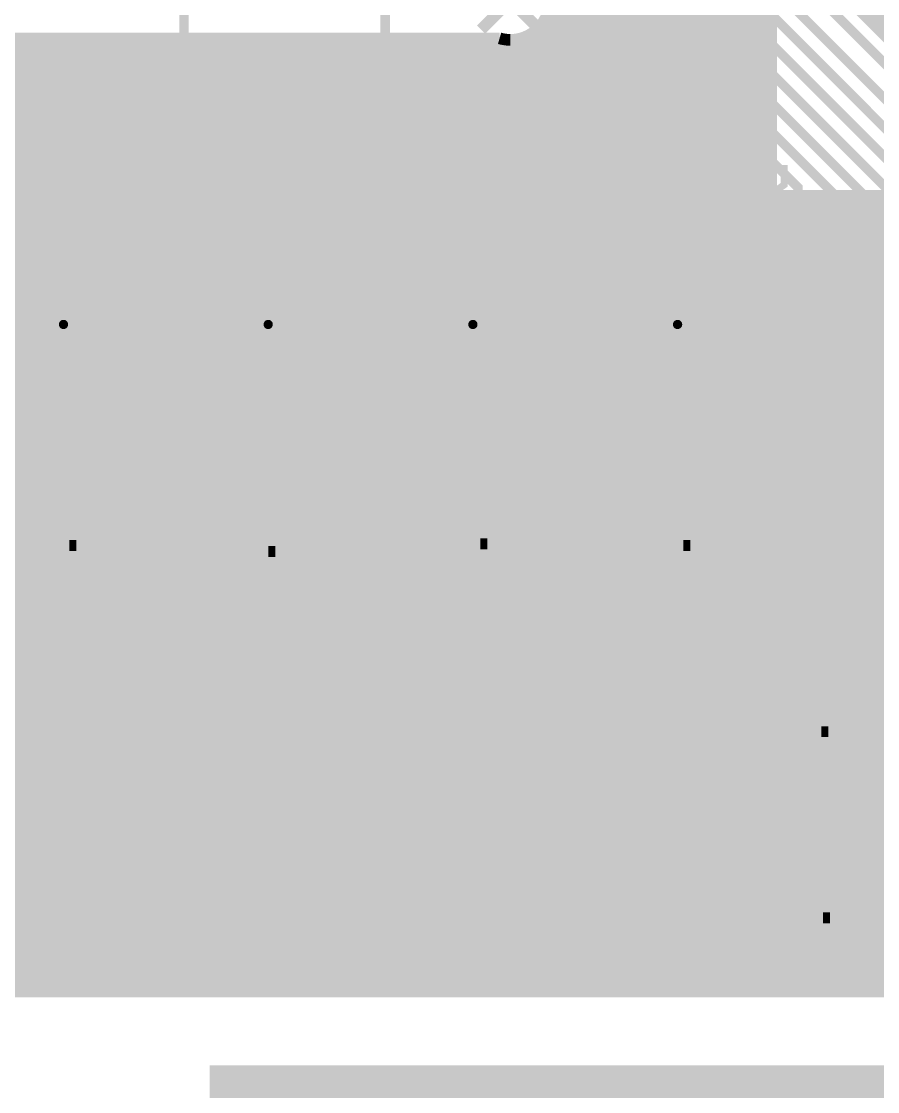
# Model space of a CAD drawing. Extents: x -18 to 155, y -91 to 215.
# Drawn here: x 98.15 to 116.74, y 99.55 to 122.78 of the extents above; entities that cross this region are included whole.
import ezdxf

# ---------------------------------------------------------------- set-up
doc = ezdxf.new("R2010")
doc.units = 0
doc.header["$MEASUREMENT"] = 0
doc.layers.get('0').update_dxf_attribs({"linetype": 'CONTINUOUS'})
for name, color, linetype in [('25-334-0_BOT', 7, 'CONTINUOUS'), ('25-334-0_DRD', 7, 'CONTINUOUS'), ('25-334-0_DRL', 2, 'CONTINUOUS'), ('25-334-0_IN1', 4, 'CONTINUOUS'), ('25-334-0_IN2', 3, 'CONTINUOUS'), ('25-334-0_SMT', 10, 'CONTINUOUS'), ('25-334-0_SPT', 14, 'CONTINUOUS'), ('25-334-0_SST', 12, 'CONTINUOUS'), ('25-334-0_TOP', 11, 'CONTINUOUS'), ('THRUHOLE_TAP', 15, 'CONTINUOUS')]:
    doc.layers.add(name, color=color, linetype=linetype)

# ---------------------------------------------------------------- blocks, each defined once
blk = doc.blocks.new('ROUND_12')
at = {"const_width": 0.35052}
blk.add_lwpolyline([(-0.17526, 0, 1), (0.17526, 0, 1)], format="xyb", close=True, dxfattribs=at)
blk = doc.blocks.new('ROUND_67')
at = {"const_width": 0.35052}
blk.add_lwpolyline([(-0.17526, 0, 1), (0.17526, 0, 1)], format="xyb", close=True, dxfattribs=at)
blk = doc.blocks.new('ROUND_86')
at = {"const_width": 0.10033}
blk.add_lwpolyline([(-0.050164, 0, 1), (0.050164, 0, 1)], format="xyb", close=True, dxfattribs=at)
blk = doc.blocks.new('ROUND_89')
at = {"const_width": 0.10033}
blk.add_lwpolyline([(-0.050164, 0, 1), (0.050164, 0, 1)], format="xyb", close=True, dxfattribs=at)
blk = doc.blocks.new('ROUND_70')
at = {"const_width": 0.35052}
blk.add_lwpolyline([(-0.17526, 0, 1), (0.17526, 0, 1)], format="xyb", close=True, dxfattribs=at)
blk = doc.blocks.new('RECTANGLE_5')
blk.add_solid([(0.4826, 0.4064), (0.4826, -0.4064), (-0.4826, 0.4064), (-0.4826, -0.4064)])
blk = doc.blocks.new('RECTANGLE_13')
blk.add_solid([(0.63627, 0.51308), (0.63627, -0.51308), (-0.63627, 0.51308), (-0.63627, -0.51308)])
blk = doc.blocks.new('RECTANGLE_41')
blk.add_solid([(0.508, 0.635), (0.508, -0.635), (-0.508, 0.635), (-0.508, -0.635)])
blk = doc.blocks.new('RECTANGLE_46')
blk.add_solid([(0.4064, 0.4826), (0.4064, -0.4826), (-0.4064, 0.4826), (-0.4064, -0.4826)])
blk = doc.blocks.new('ROUND_77')
at = {"const_width": 0.10033}
blk.add_lwpolyline([(-0.050164, 0, 1), (0.050164, 0, 1)], format="xyb", close=True, dxfattribs=at)

msp = doc.modelspace()

# ---------------------------------------------------------------- linework, layer by layer
at = {"layer": '25-334-0_BOT', "const_width": 0.254}
for points in [[(109.9566, 177.8254), (109.9566, 101.727)], [(110.1852, 177.8254), (110.1852, 101.727)], [(110.4138, 177.8254), (110.4138, 101.727)], [(110.6424, 177.8254), (110.6424, 101.727)], [(110.871, 177.8254), (110.871, 101.727)], [(111.0996, 177.8254), (111.0996, 101.727)], [(111.3282, 177.8254), (111.3282, 101.727)], [(113.3856, 177.67808), (113.3856, 101.727)], [(113.6142, 177.5968), (113.6142, 101.727)], [(114.0714, 177.62474), (114.0714, 101.727)], [(114.3, 177.74412), (114.3, 101.727)], [(113.8428, 177.57902), (113.8428, 101.727)], [(109.728, 172.52442), (109.728, 101.727)], [(114.427, 165.862), (114.427, 118.999)], [(111.5568, 143.58112), (111.5568, 101.727)], [(113.157, 143.3703), (113.157, 101.727)], [(111.7854, 143.15948), (111.7854, 101.727)], [(112.014, 142.99438), (112.014, 101.727)], [(112.9284, 143.0909), (112.9284, 101.727)], [(112.2426, 142.92072), (112.2426, 101.727)], [(112.4712, 142.91056), (112.4712, 101.727)], [(112.6998, 142.96136), (112.6998, 101.727)], [(114.427, 122.7836), (109.48924, 122.7836)], [(109.4994, 122.80138), (109.4994, 101.727)], [(109.2708, 122.54992), (109.2708, 101.727)], [(114.427, 122.555), (109.27842, 122.555)], [(114.427, 122.3264), (59.2709, 122.3264)], [(108.52912, 122.4153), (95.1992, 122.4153)], [(98.0694, 122.4153), (98.0694, 101.727)], [(98.298, 122.4153), (98.298, 101.727)], [(98.5266, 122.4153), (98.5266, 101.727)], [(98.7552, 122.4153), (98.7552, 101.727)], [(98.9838, 122.4153), (98.9838, 101.727)], [(99.2124, 122.4153), (99.2124, 101.727)], [(99.441, 122.4153), (99.441, 101.727)], [(99.6696, 122.4153), (99.6696, 101.727)], [(99.8982, 122.4153), (99.8982, 101.727)], [(100.1268, 122.4153), (100.1268, 101.727)], [(100.3554, 122.4153), (100.3554, 101.727)], [(100.584, 122.4153), (100.584, 101.727)], [(100.8126, 122.4153), (100.8126, 101.727)], [(101.0412, 122.4153), (101.0412, 101.727)], [(101.2698, 122.4153), (101.2698, 101.727)], [(101.4984, 122.4153), (101.4984, 101.727)], [(101.727, 122.4153), (101.727, 101.727)], [(101.9556, 122.4153), (101.9556, 101.727)], [(102.1842, 122.4153), (102.1842, 101.727)], [(102.4128, 122.4153), (102.4128, 101.727)], [(102.6414, 122.4153), (102.6414, 101.727)], [(102.87, 122.4153), (102.87, 101.727)], [(103.0986, 122.4153), (103.0986, 101.727)], [(103.3272, 122.4153), (103.3272, 101.727)], [(103.5558, 122.4153), (103.5558, 101.727)], [(103.7844, 122.4153), (103.7844, 101.727)], [(104.013, 122.4153), (104.013, 101.727)], [(104.2416, 122.4153), (104.2416, 101.727)], [(104.4702, 122.4153), (104.4702, 101.727)], [(104.6988, 122.4153), (104.6988, 101.727)], [(104.9274, 122.4153), (104.9274, 101.727)], [(105.156, 122.4153), (105.156, 101.727)], [(105.3846, 122.4153), (105.3846, 101.727)], [(105.6132, 122.4153), (105.6132, 101.727)], [(105.8418, 122.4153), (105.8418, 101.727)], [(106.0704, 122.4153), (106.0704, 101.727)], [(106.299, 122.4153), (106.299, 101.727)], [(106.5276, 122.4153), (106.5276, 101.727)], [(106.7562, 122.4153), (106.7562, 101.727)], [(106.9848, 122.4153), (106.9848, 101.727)], [(107.2134, 122.4153), (107.2134, 101.727)], [(107.442, 122.4153), (107.442, 101.727)], [(107.6706, 122.4153), (107.6706, 101.727)], [(107.8992, 122.4153), (107.8992, 101.727)], [(108.1278, 122.4153), (108.1278, 101.727)], [(108.3564, 122.4153), (108.3564, 101.727)], [(108.585, 122.4026), (108.585, 101.727)], [(108.8136, 122.38482), (108.8136, 101.727)], [(109.0422, 122.43054), (109.0422, 101.727)], [(114.427, 122.0978), (59.33694, 122.0978)], [(114.427, 121.8692), (59.33948, 121.8692)], [(114.427, 121.6406), (59.27598, 121.6406)], [(114.427, 121.412), (59.13374, 121.412)], [(114.427, 121.1834), (58.81116, 121.1834)], [(114.427, 120.9548), (45.72, 120.9548)], [(114.427, 120.7262), (85.13318, 120.7262)], [(114.427, 120.4976), (85.46592, 120.4976)], [(114.427, 120.269), (85.67166, 120.269)], [(114.427, 120.0404), (85.81136, 120.0404)], [(114.427, 119.8118), (85.90026, 119.8118)], [(114.427, 119.5832), (85.94852, 119.5832)], [(114.427, 119.3546), (85.96122, 119.3546)], [(114.427, 119.126), (85.9409, 119.126)], [(129.6416, 118.8974), (85.88248, 118.8974)], [(129.54, 118.999), (114.427, 118.999)], [(114.5286, 118.999), (114.5286, 101.727)], [(114.7572, 118.999), (114.7572, 101.727)], [(114.9858, 118.999), (114.9858, 101.727)], [(115.2144, 118.999), (115.2144, 101.727)], [(115.443, 118.999), (115.443, 101.727)], [(115.6716, 118.999), (115.6716, 101.727)], [(115.9002, 118.999), (115.9002, 101.727)], [(116.1288, 118.999), (116.1288, 101.727)], [(116.3574, 118.999), (116.3574, 101.727)], [(116.586, 118.999), (116.586, 101.727)], [(116.8146, 118.999), (116.8146, 101.727)], [(129.8702, 118.6688), (85.78342, 118.6688)], [(130.0988, 118.4402), (85.63356, 118.4402)], [(130.3274, 118.2116), (85.4075, 118.2116)], [(130.556, 117.983), (85.43798, 117.983)], [(130.7846, 117.7544), (85.65388, 117.7544)], [(131.0132, 117.5258), (85.79866, 117.5258)], [(131.2418, 117.2972), (85.89264, 117.2972)], [(131.4704, 117.0686), (85.94598, 117.0686)], [(131.699, 116.84), (85.96376, 116.84)], [(131.9276, 116.6114), (85.94598, 116.6114)], [(132.1562, 116.3828), (85.89264, 116.3828)], [(132.3848, 116.1542), (85.79866, 116.1542)], [(132.6134, 115.9256), (85.65388, 115.9256)], [(132.842, 115.697), (85.43798, 115.697)], [(133.0706, 115.4684), (85.07984, 115.4684)], [(133.2992, 115.2398), (56.75376, 115.2398)], [(133.5278, 115.0112), (56.642, 115.0112)], [(133.7564, 114.7826), (56.40578, 114.7826)], [(133.985, 114.554), (55.0037, 114.554)], [(134.2136, 114.3254), (55.28056, 114.3254)], [(134.4422, 114.0968), (55.4101, 114.0968)], [(134.6708, 113.8682), (55.46344, 113.8682)], [(134.8994, 113.6396), (55.45328, 113.6396)], [(135.128, 113.411), (55.37708, 113.411)], [(135.3566, 113.1824), (55.21198, 113.1824)], [(135.5852, 112.9538), (54.79034, 112.9538)], [(135.8138, 112.7252), (45.72, 112.7252)], [(136.0424, 112.4966), (45.72, 112.4966)], [(136.271, 112.268), (45.72, 112.268)], [(136.4996, 112.0394), (45.72, 112.0394)], [(136.7282, 111.8108), (45.72, 111.8108)], [(136.9568, 111.5822), (45.72, 111.5822)], [(137.1854, 111.3536), (45.72, 111.3536)], [(137.414, 111.125), (45.72, 111.125)], [(137.6426, 110.8964), (57.0611, 110.8964)], [(137.8712, 110.6678), (57.25668, 110.6678)], [(138.0998, 110.4392), (57.34812, 110.4392)], [(138.3284, 110.2106), (57.37098, 110.2106)], [(138.557, 109.982), (57.33288, 109.982)], [(139.0142, 109.5248), (56.99506, 109.5248)], [(138.7856, 109.7534), (57.22366, 109.7534)], [(139.2428, 109.2962), (45.72, 109.2962)], [(139.4714, 109.0676), (45.72, 109.0676)], [(139.7, 108.839), (45.72, 108.839)], [(139.9286, 108.6104), (45.72, 108.6104)], [(139.954, 108.3818), (45.72, 108.3818)], [(139.954, 108.1532), (45.72, 108.1532)], [(139.954, 107.9246), (45.72, 107.9246)], [(139.954, 107.696), (91.9607, 107.696)], [(138.72464, 107.4674), (92.23756, 107.4674)], [(138.41476, 107.2388), (92.3671, 107.2388)], [(138.27252, 107.0102), (92.42044, 107.0102)], [(138.2141, 106.7816), (92.41028, 106.7816)], [(138.21664, 106.553), (92.33408, 106.553)], [(138.2395, 106.3244), (92.16898, 106.3244)], [(138.2395, 106.0958), (91.74734, 106.0958)], [(138.2395, 105.8672), (45.72, 105.8672)], [(138.2395, 105.6386), (45.72, 105.6386)], [(138.2395, 105.41), (45.72, 105.41)], [(138.2395, 105.1814), (45.72, 105.1814)], [(138.2395, 104.9528), (45.72, 104.9528)], [(138.2395, 104.7242), (45.72, 104.7242)], [(138.2395, 104.4956), (45.72, 104.4956)], [(138.2395, 104.267), (53.7337, 104.267)], [(138.2395, 104.0384), (54.01056, 104.0384)], [(138.2395, 103.8098), (54.1401, 103.8098)], [(138.21156, 103.5812), (54.19344, 103.5812)], [(138.22172, 103.3526), (54.18328, 103.3526)], [(138.29538, 103.124), (54.10708, 103.124)], [(138.46048, 102.8954), (53.94198, 102.8954)], [(138.88212, 102.6668), (53.52034, 102.6668)], [(139.954, 102.4382), (56.36006, 102.4382)], [(139.954, 102.2096), (56.58866, 102.2096)], [(139.954, 101.981), (56.69788, 101.981)], [(139.954, 101.7524), (56.73598, 101.7524)], [(139.954, 101.727), (69.85, 101.727)]]:
    msp.add_lwpolyline(points, dxfattribs=at)
for points in [[(108.7628, 122.38228, 0.4142136), (109.62132, 123.2408)], [(108.52912, 122.4153, 0.0690745), (108.7628, 122.38286)]]:
    msp.add_lwpolyline(points, format="xyb", dxfattribs=at)
at = {"layer": '25-334-0_DRD', "const_width": 0.254}
for points in [[(109.3978, 123.8758), (108.1278, 122.6058)], [(109.3978, 122.6058), (108.1278, 123.8758)], [(99.695, 116.84), (98.425, 115.57)], [(99.695, 115.57), (98.425, 116.84)], [(99.695, 116.84), (98.425, 115.57)], [(99.695, 115.57), (98.425, 116.84)], [(104.14, 116.84), (102.87, 115.57)], [(104.14, 115.57), (102.87, 116.84)], [(108.585, 116.84), (107.315, 115.57)], [(108.585, 115.57), (107.315, 116.84)], [(113.03, 116.84), (111.76, 115.57)], [(113.03, 115.57), (111.76, 116.84)], [(117.475, 116.84), (116.205, 115.57)], [(117.475, 115.57), (116.205, 116.84)]]:
    msp.add_lwpolyline(points, dxfattribs=at)
at = {"layer": '25-334-0_DRL', "const_width": 1.99898}
msp.add_lwpolyline([(141.7955, 99.1235), (102.235, 99.1235)], dxfattribs=at)
at = {"layer": '25-334-0_SST', "const_width": 0.1524}
for points in [[(100.86594, 119.59082), (100.86594, 119.23522), (101.03612, 119.11584), (101.20376, 119.11584), (101.37394, 119.23522), (101.37394, 119.59082), (100.35794, 119.59082)], [(105.56494, 119.71782), (105.56494, 119.36222), (105.73512, 119.24284), (105.90276, 119.24284), (106.07294, 119.36222), (106.07294, 119.71782), (105.05694, 119.71782)], [(109.92104, 119.75592), (109.92104, 119.40032), (110.09122, 119.28094), (110.25886, 119.28094), (110.42904, 119.40032), (110.42904, 119.75592), (109.41304, 119.75592)], [(114.20094, 119.59082), (114.20094, 119.23522), (114.37112, 119.11584), (114.53876, 119.11584), (114.70894, 119.23522), (114.70894, 119.59082), (113.69294, 119.59082)], [(105.56494, 119.42064), (105.05694, 119.24284)], [(109.92104, 119.45874), (109.41304, 119.28094)], [(100.86594, 119.29364), (100.35794, 119.11584)], [(114.20094, 119.29364), (113.69294, 119.11584)], [(105.56494, 118.81866), (105.56494, 118.46306), (105.39476, 118.40464), (105.22712, 118.40464), (105.05694, 118.46306), (105.05694, 118.81866), (105.22712, 118.87962), (105.39476, 118.87962), (106.07294, 118.64086)], [(109.92104, 118.85676), (109.92104, 118.50116), (109.75086, 118.44274), (109.58322, 118.44274), (109.41304, 118.50116), (109.41304, 118.85676), (109.58322, 118.91772), (109.75086, 118.91772), (110.42904, 118.67896)], [(100.52812, 118.75262), (100.35794, 118.69166), (100.35794, 118.33606), (100.52812, 118.27764), (100.86594, 118.27764), (101.03612, 118.39702), (101.03612, 118.75262), (101.37394, 118.75262), (101.37394, 118.27764)], [(114.20094, 118.69166), (114.20094, 118.33606), (114.03076, 118.27764), (113.86312, 118.27764), (113.69294, 118.33606), (113.69294, 118.69166), (113.86312, 118.75262), (114.03076, 118.75262), (114.70894, 118.51386)], [(105.22712, 118.04142), (105.05694, 117.98046), (105.05694, 117.62486), (105.22712, 117.56644), (105.56494, 117.56644), (105.73512, 117.68582), (105.73512, 118.04142), (106.07294, 118.04142), (106.07294, 117.56644)], [(109.92104, 118.01856), (109.92104, 117.66296), (109.75086, 117.60454), (109.58322, 117.60454), (109.41304, 117.66296), (109.41304, 118.01856), (109.58322, 118.07952), (109.75086, 118.07952), (110.42904, 117.84076)], [(100.86594, 117.85346), (100.86594, 117.49786), (100.69576, 117.43944), (100.52812, 117.43944), (100.35794, 117.49786), (100.35794, 117.85346), (100.52812, 117.91442), (100.69576, 117.91442), (101.37394, 117.67566)], [(113.69294, 117.79504), (114.70894, 117.43944), (114.70894, 117.91442)], [(102.4255, 117.0305), (99.5045, 117.0305), (99.5045, 115.3922), (102.4255, 115.3922), (102.4255, 117.0305)], [(106.8705, 117.0305), (103.9495, 117.0305), (103.9495, 115.3922), (106.8705, 115.3922), (106.8705, 117.0305)], [(111.3536, 117.0686), (108.4326, 117.0686), (108.4326, 115.4303), (111.3536, 115.4303), (111.3536, 117.0686)], [(115.7605, 117.0305), (112.8395, 117.0305), (112.8395, 115.3922), (115.7605, 115.3922), (115.7605, 117.0305)], [(111.9251, 114.7191), (107.8611, 114.7191), (107.8611, 110.1471), (109.6391, 110.1471), (109.8931, 110.4011), (110.1471, 110.1471), (111.9251, 110.1471), (111.9251, 114.7191)], [(102.997, 114.681), (98.933, 114.681), (98.933, 110.109), (100.711, 110.109), (100.965, 110.363), (101.219, 110.109), (102.997, 110.109), (102.997, 114.681)], [(107.442, 114.681), (103.378, 114.681), (103.378, 110.109), (105.156, 110.109), (105.41, 110.363), (105.664, 110.109), (107.442, 110.109), (107.442, 114.681)], [(116.332, 114.681), (112.268, 114.681), (112.268, 110.109), (114.046, 110.109), (114.3, 110.363), (114.554, 110.109), (116.332, 110.109), (116.332, 114.681)], [(120.777, 114.681), (116.713, 114.681), (116.713, 110.109), (118.491, 110.109), (118.745, 110.363), (118.999, 110.109), (120.777, 110.109), (120.777, 114.681)], [(99.43084, 112.48136), (99.2632, 112.42294), (99.2632, 112.18418), (99.43084, 112.12576), (99.60102, 112.00638), (100.10902, 112.00638), (100.2792, 112.06734), (100.2792, 112.42294), (100.10902, 112.48136), (99.43084, 112.48136)], [(108.35894, 112.51946), (108.1913, 112.46104), (108.1913, 112.22228), (108.35894, 112.16386), (108.52912, 112.04448), (109.03712, 112.04448), (109.2073, 112.10544), (109.2073, 112.46104), (109.03712, 112.51946), (108.35894, 112.51946)], [(112.76584, 112.48136), (112.5982, 112.42294), (112.5982, 112.18418), (112.76584, 112.12576), (112.93602, 112.00638), (113.44402, 112.00638), (113.6142, 112.06734), (113.6142, 112.42294), (113.44402, 112.48136), (112.76584, 112.48136)], [(99.60102, 112.24514), (99.2632, 112.00638)], [(103.74884, 112.35436), (103.5812, 112.29594), (103.5812, 112.05718), (103.74884, 111.99876), (103.91902, 111.87938), (104.42702, 111.87938), (104.5972, 111.94034), (104.5972, 112.29594), (104.42702, 112.35436), (103.74884, 112.35436)], [(108.52912, 112.28324), (108.1913, 112.04448)], [(112.93602, 112.24514), (112.5982, 112.00638)], [(103.91902, 112.11814), (103.5812, 111.87938)], [(99.2632, 111.28756), (99.2632, 111.52378)], [(99.2632, 111.40694), (100.2792, 111.40694), (100.10902, 111.52378)], [(108.1913, 111.32566), (108.1913, 111.56188)], [(108.1913, 111.44504), (109.2073, 111.44504), (109.03712, 111.56188)], [(112.5982, 111.28756), (112.5982, 111.52378)], [(112.5982, 111.40694), (113.6142, 111.40694), (113.44402, 111.52378)], [(103.5812, 111.16056), (103.5812, 111.39678)], [(103.5812, 111.27994), (104.5972, 111.27994), (104.42702, 111.39678)], [(99.43084, 110.92434), (99.2632, 110.80496), (99.2632, 110.56874), (99.43084, 110.44936), (99.60102, 110.44936), (99.93884, 110.68558), (100.2792, 110.44936), (100.2792, 110.92434)], [(104.0892, 110.73638), (104.0892, 110.38078), (103.91902, 110.32236), (103.74884, 110.32236), (103.5812, 110.38078), (103.5812, 110.73638), (103.74884, 110.79734), (103.91902, 110.79734), (104.5972, 110.55858)], [(108.1913, 110.84306), (109.2073, 110.48746), (109.2073, 110.96244)], [(113.1062, 110.50778), (113.27384, 110.44936), (113.44402, 110.44936), (113.6142, 110.50778), (113.6142, 110.86338), (113.44402, 110.92434), (113.27384, 110.92434), (113.1062, 110.86338), (113.1062, 110.50778), (112.93602, 110.44936), (112.76584, 110.44936), (112.5982, 110.50778), (112.5982, 110.86338), (112.76584, 110.92434), (112.93602, 110.92434), (113.1062, 110.86338)], [(100.33, 109.728), (101.6, 109.728), (101.854, 109.474), (101.854, 106.172), (100.076, 106.172), (100.076, 109.474), (100.33, 109.728)], [(104.775, 109.728), (106.045, 109.728), (106.299, 109.474), (106.299, 106.172), (104.521, 106.172), (104.521, 109.474), (104.775, 109.728)], [(109.22, 109.728), (110.49, 109.728), (110.744, 109.474), (110.744, 106.172), (108.966, 106.172), (108.966, 109.474), (109.22, 109.728)], [(113.665, 109.728), (114.935, 109.728), (115.189, 109.474), (115.189, 106.172), (113.411, 106.172), (113.411, 109.474), (113.665, 109.728)], [(115.59286, 109.22), (115.59286, 108.8644), (115.93068, 108.74502), (116.27104, 108.74502), (116.60886, 108.8644), (116.60886, 109.22)], [(115.59286, 109.16158), (116.60886, 109.16158)], [(102.25786, 108.966), (102.25786, 108.6104), (102.59568, 108.49102), (102.93604, 108.49102), (103.27386, 108.6104), (103.27386, 108.966)], [(102.25786, 108.90758), (103.27386, 108.90758)], [(106.82986, 109.093), (106.82986, 108.7374), (107.16768, 108.61802), (107.50804, 108.61802), (107.84586, 108.7374), (107.84586, 109.093)], [(106.82986, 109.03458), (107.84586, 109.03458)], [(111.27486, 108.966), (111.27486, 108.6104), (111.61268, 108.49102), (111.95304, 108.49102), (112.29086, 108.6104), (112.29086, 108.966)], [(111.27486, 108.90758), (112.29086, 108.90758)], [(100.076, 108.204), (101.854, 108.204)], [(104.521, 108.204), (106.299, 108.204)], [(106.82986, 107.84078), (106.82986, 108.2548), (107.84586, 108.2548)], [(108.966, 108.204), (110.744, 108.204)], [(113.411, 108.204), (115.189, 108.204)], [(115.59286, 107.96778), (115.59286, 108.3818), (116.60886, 108.3818)], [(102.25786, 107.71378), (102.25786, 108.1278), (103.27386, 108.1278)], [(111.27486, 107.71378), (111.27486, 108.1278), (112.29086, 108.1278)], [(115.59286, 107.24642), (115.59286, 107.48518)], [(115.59286, 107.3658), (116.60886, 107.3658), (116.43868, 107.48518)], [(102.42804, 107.34802), (102.25786, 107.2896), (102.25786, 106.934), (102.42804, 106.87558), (102.76586, 106.87558), (102.93604, 106.99242), (102.93604, 107.34802), (103.27386, 107.34802), (103.27386, 106.87558)], [(107.33786, 107.061), (107.50804, 107.00258), (107.67568, 107.00258), (107.84586, 107.061), (107.84586, 107.4166), (107.67568, 107.47502), (107.50804, 107.47502), (107.33786, 107.4166), (107.33786, 107.061), (107.16768, 107.00258), (107.00004, 107.00258), (106.82986, 107.061), (106.82986, 107.4166), (107.00004, 107.47502), (107.16768, 107.47502), (107.33786, 107.4166)], [(111.78286, 106.934), (111.78286, 107.2896), (111.95304, 107.34802), (112.12068, 107.34802), (112.29086, 107.2896), (112.29086, 106.934), (112.12068, 106.87558), (111.95304, 106.87558), (111.27486, 107.1118)], [(115.59286, 106.7054), (115.76304, 106.82478), (115.93068, 106.8832), (116.27104, 106.8832), (116.43868, 106.82478), (116.60886, 106.7054), (116.60886, 106.58602), (116.43868, 106.46918), (116.27104, 106.40822), (115.93068, 106.40822), (115.76304, 106.46918), (115.59286, 106.58602), (115.59286, 106.7054)], [(101.7905, 102.6795), (101.7905, 105.6005), (100.1522, 105.6005), (100.1522, 102.6795), (101.7905, 102.6795)], [(106.2355, 102.6795), (106.2355, 105.6005), (104.5972, 105.6005), (104.5972, 102.6795), (106.2355, 102.6795)], [(110.6805, 102.6795), (110.6805, 105.6005), (109.0422, 105.6005), (109.0422, 102.6795), (110.6805, 102.6795)], [(115.1255, 102.6795), (115.1255, 105.6005), (113.4872, 105.6005), (113.4872, 102.6795), (115.1255, 102.6795)], [(102.80142, 105.23728), (102.80142, 104.88168), (102.96906, 104.7623), (103.13924, 104.7623), (103.30942, 104.88168), (103.30942, 105.23728), (102.29342, 105.23728)], [(107.24642, 105.23728), (107.24642, 104.88168), (107.41406, 104.7623), (107.58424, 104.7623), (107.75442, 104.88168), (107.75442, 105.23728), (106.73842, 105.23728)], [(111.69142, 105.23728), (111.69142, 104.88168), (111.85906, 104.7623), (112.02924, 104.7623), (112.19942, 104.88168), (112.19942, 105.23728), (111.18342, 105.23728)], [(116.13642, 105.23728), (116.13642, 104.88168), (116.30406, 104.7623), (116.47424, 104.7623), (116.64442, 104.88168), (116.64442, 105.23728), (115.62842, 105.23728)], [(102.80142, 104.9401), (102.29342, 104.7623)], [(107.24642, 104.9401), (106.73842, 104.7623)], [(111.69142, 104.9401), (111.18342, 104.7623)], [(116.13642, 104.9401), (115.62842, 104.7623)], [(102.46106, 104.39908), (102.29342, 104.34066), (102.29342, 103.98506), (102.46106, 103.9241), (102.80142, 103.9241), (102.96906, 104.04348), (102.96906, 104.39908), (103.30942, 104.39908), (103.30942, 103.9241)], [(106.90606, 104.39908), (106.73842, 104.34066), (106.73842, 103.98506), (106.90606, 103.9241), (107.24642, 103.9241), (107.41406, 104.04348), (107.41406, 104.39908), (107.75442, 104.39908), (107.75442, 103.9241)], [(111.69142, 104.34066), (111.69142, 103.98506), (111.52124, 103.9241), (111.35106, 103.9241), (111.18342, 103.98506), (111.18342, 104.34066), (111.35106, 104.39908), (111.52124, 104.39908), (112.19942, 104.16286)], [(116.13642, 104.34066), (116.13642, 103.98506), (115.96624, 103.9241), (115.79606, 103.9241), (115.62842, 103.98506), (115.62842, 104.34066), (115.79606, 104.39908), (115.96624, 104.39908), (116.64442, 104.16286)], [(102.46106, 103.56088), (102.29342, 103.50246), (102.29342, 103.14686), (102.46106, 103.0859), (102.80142, 103.0859), (102.96906, 103.20528), (102.96906, 103.56088), (103.30942, 103.56088), (103.30942, 103.0859)], [(107.24642, 103.14686), (107.24642, 103.50246), (107.41406, 103.56088), (107.58424, 103.56088), (107.75442, 103.50246), (107.75442, 103.14686), (107.58424, 103.0859), (107.41406, 103.0859), (106.73842, 103.32466)], [(111.18342, 103.38308), (111.35106, 103.50246), (111.52124, 103.56088), (111.85906, 103.56088), (112.02924, 103.50246), (112.19942, 103.38308), (112.19942, 103.2637), (112.02924, 103.14686), (111.85906, 103.0859), (111.52124, 103.0859), (111.35106, 103.14686), (111.18342, 103.2637), (111.18342, 103.38308)], [(115.62842, 103.20528), (115.62842, 103.4415)], [(115.62842, 103.32466), (116.64442, 103.32466), (116.47424, 103.4415)]]:
    msp.add_lwpolyline(points, dxfattribs=at)
at = {"layer": '25-334-0_TOP'}
for points, const_width in [([(103.632, 146.3548), (103.632, 133.731), (117.602, 119.761), (126.746, 119.761), (131.953, 114.554), (150.114, 114.554), (150.368, 114.3), (151.384, 114.3)], 0.2032), ([(150.622, 115.062), (132.08, 115.062), (126.873, 120.269), (117.729, 120.269), (104.14, 133.858), (104.14, 142.113), (106.807, 144.78)], 0.2032), ([(112.395, 142.3162), (108.2802, 142.3162), (105.41, 139.446), (105.41, 134.239), (118.237, 121.412), (127.254, 121.412), (132.461, 116.205), (148.971, 116.205), (149.479, 116.713), (150.749, 116.713), (153.924, 113.538), (153.924, 104.775), (131.318, 104.775), (129.9718, 103.4288), (127.635, 103.4288)], 0.635), ([(128.3462, 116.205), (128.3462, 116.8908), (126.492, 118.745), (117.348, 118.745), (99.568, 136.525), (99.568, 139.192), (97.3455, 141.41196), (94.59468, 141.41196)], 0.2032), ([(123.9012, 116.205), (123.9012, 116.3828), (122.047, 118.237), (117.221, 118.237), (99.06, 136.398), (99.06, 139.065), (97.21088, 140.91158), (94.59468, 140.91158)], 0.2032), ([(99.187, 140.97), (99.187, 140.716), (100.076, 139.827), (100.076, 136.652), (117.475, 119.253), (126.619, 119.253), (134.6708, 111.2012), (140.335, 111.2012)], 0.2032), ([(119.4562, 116.205), (119.4562, 116.3828), (118.11, 117.729), (117.094, 117.729), (98.552, 136.271), (98.552, 138.811), (96.94926, 140.4112), (94.59468, 140.4112)], 0.2032), ([(149.86, 115.824), (149.86, 115.697), (149.733, 115.57), (132.207, 115.57), (127, 120.777), (117.983, 120.777), (104.648, 134.112), (104.648, 139.954), (104.902, 140.208)], 0.2032), ([(94.59468, 139.91082), (96.81464, 139.91082), (98.044, 138.684), (98.044, 136.144), (115.0112, 119.1768), (115.0112, 116.205)], 0.2032), ([(94.59468, 138.40968), (96.41078, 138.40968), (97.536, 137.287), (97.536, 136.017), (110.744, 122.809), (110.744, 116.3828), (110.6043, 116.2431)], 0.2032), ([(94.59468, 137.9093), (96.2533, 137.9093), (97.028, 137.13714), (97.028, 135.763), (106.045, 126.746), (106.045, 116.2812), (106.1212, 116.205)], 0.2032), ([(90.61196, 133.92658), (90.61196, 132.7785), (90.932, 132.461), (99.695, 132.461), (101.6762, 130.4798), (101.6762, 116.205)], 0.2032), ([(101.6762, 116.205), (101.981, 115.9002), (101.981, 113.538)], 0.635), ([(106.1212, 116.205), (106.426, 115.9002), (106.426, 113.538)], 0.635), ([(107.95, 116.205), (107.9881, 116.2431), (109.1819, 116.2431)], 0.3048), ([(109.1819, 116.2431), (107.9881, 116.2431), (107.95, 116.205), (107.95, 114.681), (108.8771, 113.7539), (108.8771, 113.5761)], 0.3048), ([(110.6043, 116.2431), (110.9091, 115.9383), (110.9091, 113.5761)], 0.635), ([(115.0112, 116.205), (115.316, 115.9002), (115.316, 113.538)], 0.635), ([(100.2538, 116.205), (99.06, 116.205)], 0.3048), ([(99.949, 113.538), (99.949, 113.665), (99.06, 114.554), (99.06, 116.205), (100.2538, 116.205)], 0.3048), ([(100.2538, 116.205), (99.06, 116.205)], 0.3048), ([(104.6988, 116.205), (103.505, 116.205)], 0.3048), ([(103.505, 116.205), (103.505, 114.427), (104.394, 113.538)], 0.3048), ([(112.395, 116.205), (113.5888, 116.205)], 0.3048), ([(113.284, 113.538), (113.284, 113.792), (112.395, 114.681), (112.395, 116.205), (113.5888, 116.205)], 0.3048), ([(118.0338, 116.205), (116.84, 116.205)], 0.3048), ([(117.729, 113.538), (117.729, 113.665), (116.84, 114.554), (116.84, 116.205), (118.0338, 116.205)], 0.3048), ([(100.965, 111.252), (100.965, 108.966)], 0.635), ([(105.41, 111.252), (105.41, 108.966)], 0.635), ([(109.8931, 111.2901), (109.8931, 109.0041), (109.855, 108.966)], 0.635), ([(114.3, 111.252), (114.3, 108.966)], 0.635), ([(100.965, 103.4288), (98.5012, 103.4288), (97.155, 104.775), (97.155, 106.934)], 0.635), ([(100.965, 106.934), (100.965, 104.8512)], 0.635), ([(105.41, 106.934), (105.41, 104.8512)], 0.635), ([(109.855, 106.934), (109.855, 104.8512)], 0.635), ([(114.3, 106.934), (114.3, 104.8512)], 0.635), ([(105.41, 103.4288), (100.965, 103.4288)], 0.635), ([(109.855, 103.4288), (105.41, 103.4288)], 0.635), ([(114.3, 103.4288), (109.855, 103.4288)], 0.635), ([(118.745, 103.4288), (114.3, 103.4288)], 0.635)]:
    msp.add_lwpolyline(points, dxfattribs=dict(at, const_width=const_width))

# ---------------------------------------------------------------- block references
at = {"layer": '25-334-0_BOT'}
for name, p in [('ROUND_67', (99.06, 116.205)), ('ROUND_12', (103.505, 116.205)), ('ROUND_67', (107.95, 116.205)), ('ROUND_67', (112.395, 116.205)), ('ROUND_67', (116.84, 116.205))]:
    msp.add_blockref(name, p, dxfattribs=at)
at = {"layer": '25-334-0_DRL'}
for name, p in [('ROUND_89', (99.06, 116.205)), ('ROUND_86', (103.505, 116.205)), ('ROUND_89', (107.95, 116.205)), ('ROUND_89', (112.395, 116.205))]:
    msp.add_blockref(name, p, dxfattribs=at)
at = {"layer": '25-334-0_IN1'}
for name, p in [('ROUND_70', (99.06, 116.205)), ('ROUND_12', (103.505, 116.205)), ('ROUND_67', (107.95, 116.205)), ('ROUND_67', (112.395, 116.205)), ('ROUND_67', (116.84, 116.205))]:
    msp.add_blockref(name, p, dxfattribs=at)
at = {"layer": '25-334-0_IN2'}
for name, p in [('ROUND_67', (99.06, 116.205)), ('ROUND_12', (103.505, 116.205)), ('ROUND_67', (107.95, 116.205)), ('ROUND_67', (112.395, 116.205)), ('ROUND_67', (116.84, 116.205))]:
    msp.add_blockref(name, p, dxfattribs=at)
at = {"layer": '25-334-0_SMT'}
for name, p in [('RECTANGLE_46', (100.2538, 116.205)), ('RECTANGLE_46', (101.6762, 116.205)), ('RECTANGLE_46', (104.6988, 116.205)), ('RECTANGLE_46', (106.1212, 116.205)), ('RECTANGLE_46', (109.1819, 116.2431)), ('RECTANGLE_46', (110.6043, 116.2431)), ('RECTANGLE_46', (113.5888, 116.205)), ('RECTANGLE_46', (115.0112, 116.205)), ('RECTANGLE_41', (99.949, 113.538)), ('RECTANGLE_41', (101.981, 113.538)), ('RECTANGLE_41', (104.394, 113.538)), ('RECTANGLE_41', (106.426, 113.538)), ('RECTANGLE_41', (108.8771, 113.5761)), ('RECTANGLE_41', (110.9091, 113.5761)), ('RECTANGLE_41', (113.284, 113.538)), ('RECTANGLE_41', (115.316, 113.538)), ('RECTANGLE_41', (100.965, 111.252)), ('RECTANGLE_41', (105.41, 111.252)), ('RECTANGLE_41', (109.8931, 111.2901)), ('RECTANGLE_41', (114.3, 111.252)), ('RECTANGLE_13', (100.965, 108.966)), ('RECTANGLE_13', (105.41, 108.966)), ('RECTANGLE_13', (109.855, 108.966)), ('RECTANGLE_13', (114.3, 108.966)), ('RECTANGLE_13', (100.965, 106.934)), ('RECTANGLE_13', (105.41, 106.934)), ('RECTANGLE_13', (109.855, 106.934)), ('RECTANGLE_13', (114.3, 106.934)), ('RECTANGLE_5', (100.965, 104.8512)), ('RECTANGLE_5', (105.41, 104.8512)), ('RECTANGLE_5', (109.855, 104.8512)), ('RECTANGLE_5', (114.3, 104.8512)), ('RECTANGLE_5', (100.965, 103.4288)), ('RECTANGLE_5', (105.41, 103.4288)), ('RECTANGLE_5', (109.855, 103.4288)), ('RECTANGLE_5', (114.3, 103.4288))]:
    msp.add_blockref(name, p, dxfattribs=at)
at = {"layer": '25-334-0_SPT'}
for name, p in [('RECTANGLE_46', (100.2538, 116.205)), ('RECTANGLE_46', (101.6762, 116.205)), ('RECTANGLE_46', (104.6988, 116.205)), ('RECTANGLE_46', (106.1212, 116.205)), ('RECTANGLE_46', (109.1819, 116.2431)), ('RECTANGLE_46', (110.6043, 116.2431)), ('RECTANGLE_46', (113.5888, 116.205)), ('RECTANGLE_46', (115.0112, 116.205)), ('RECTANGLE_41', (99.949, 113.538)), ('RECTANGLE_41', (101.981, 113.538)), ('RECTANGLE_41', (104.394, 113.538)), ('RECTANGLE_41', (106.426, 113.538)), ('RECTANGLE_41', (108.8771, 113.5761)), ('RECTANGLE_41', (110.9091, 113.5761)), ('RECTANGLE_41', (113.284, 113.538)), ('RECTANGLE_41', (115.316, 113.538)), ('RECTANGLE_41', (100.965, 111.252)), ('RECTANGLE_41', (105.41, 111.252)), ('RECTANGLE_41', (109.8931, 111.2901)), ('RECTANGLE_41', (114.3, 111.252)), ('RECTANGLE_13', (100.965, 108.966)), ('RECTANGLE_13', (105.41, 108.966)), ('RECTANGLE_13', (109.855, 108.966)), ('RECTANGLE_13', (114.3, 108.966)), ('RECTANGLE_13', (100.965, 106.934)), ('RECTANGLE_13', (105.41, 106.934)), ('RECTANGLE_13', (109.855, 106.934)), ('RECTANGLE_13', (114.3, 106.934)), ('RECTANGLE_5', (100.965, 104.8512)), ('RECTANGLE_5', (105.41, 104.8512)), ('RECTANGLE_5', (109.855, 104.8512)), ('RECTANGLE_5', (114.3, 104.8512)), ('RECTANGLE_5', (100.965, 103.4288)), ('RECTANGLE_5', (105.41, 103.4288)), ('RECTANGLE_5', (109.855, 103.4288)), ('RECTANGLE_5', (114.3, 103.4288))]:
    msp.add_blockref(name, p, dxfattribs=at)
at = {"layer": '25-334-0_TOP'}
for name, p in [('RECTANGLE_46', (100.2538, 116.205)), ('RECTANGLE_46', (101.6762, 116.205)), ('RECTANGLE_46', (104.6988, 116.205)), ('RECTANGLE_46', (106.1212, 116.205)), ('RECTANGLE_46', (109.1819, 116.2431)), ('RECTANGLE_46', (110.6043, 116.2431)), ('RECTANGLE_46', (113.5888, 116.205)), ('RECTANGLE_46', (115.0112, 116.205)), ('ROUND_67', (99.06, 116.205)), ('ROUND_12', (103.505, 116.205)), ('ROUND_67', (107.95, 116.205)), ('ROUND_67', (112.395, 116.205)), ('ROUND_67', (116.84, 116.205)), ('RECTANGLE_41', (99.949, 113.538)), ('RECTANGLE_41', (101.981, 113.538)), ('RECTANGLE_41', (104.394, 113.538)), ('RECTANGLE_41', (106.426, 113.538)), ('RECTANGLE_41', (108.8771, 113.5761)), ('RECTANGLE_41', (110.9091, 113.5761)), ('RECTANGLE_41', (113.284, 113.538)), ('RECTANGLE_41', (115.316, 113.538)), ('RECTANGLE_41', (100.965, 111.252)), ('RECTANGLE_41', (105.41, 111.252)), ('RECTANGLE_41', (109.8931, 111.2901)), ('RECTANGLE_41', (114.3, 111.252)), ('RECTANGLE_13', (100.965, 108.966)), ('RECTANGLE_13', (105.41, 108.966)), ('RECTANGLE_13', (109.855, 108.966)), ('RECTANGLE_13', (114.3, 108.966)), ('RECTANGLE_13', (100.965, 106.934)), ('RECTANGLE_13', (105.41, 106.934)), ('RECTANGLE_13', (109.855, 106.934)), ('RECTANGLE_13', (114.3, 106.934)), ('RECTANGLE_5', (100.965, 104.8512)), ('RECTANGLE_5', (105.41, 104.8512)), ('RECTANGLE_5', (109.855, 104.8512)), ('RECTANGLE_5', (114.3, 104.8512)), ('RECTANGLE_5', (100.965, 103.4288)), ('RECTANGLE_5', (105.41, 103.4288)), ('RECTANGLE_5', (109.855, 103.4288)), ('RECTANGLE_5', (114.3, 103.4288))]:
    msp.add_blockref(name, p, dxfattribs=at)
at = {"layer": 'THRUHOLE_TAP'}
for p in [(99.06, 116.205), (103.505, 116.205), (107.95, 116.205), (112.395, 116.205)]:
    msp.add_blockref('ROUND_77', p, dxfattribs=at)

doc.saveas('drawing.dxf')
